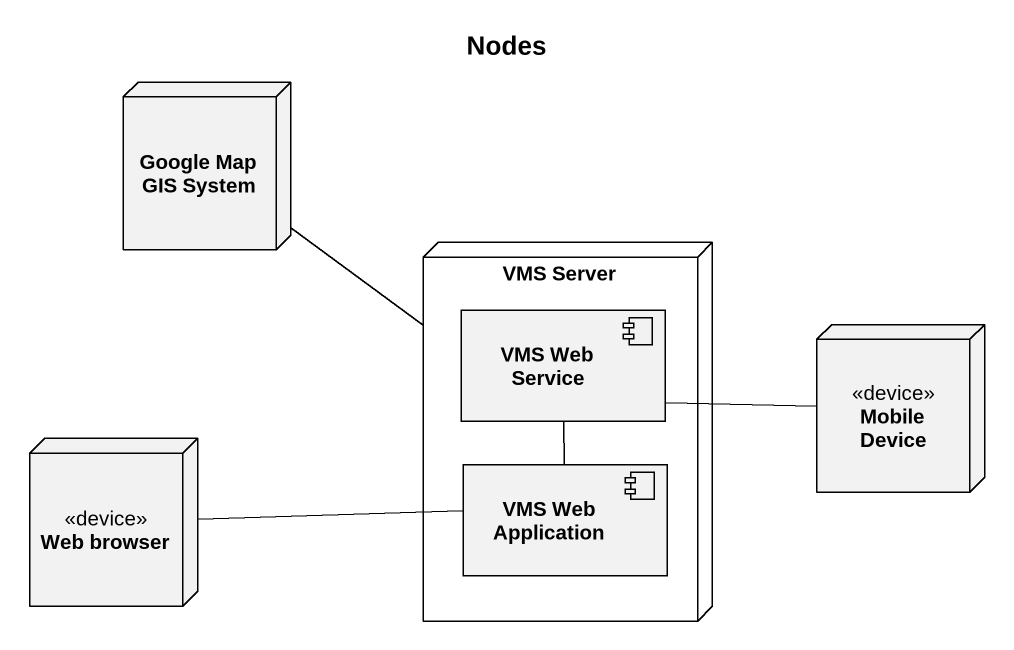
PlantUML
@startuml
title Nodes
node "Google Map GIS System" as Google_Map_GIS_System
node "VMS Server" as VMS_Server {
  component "VMS Web Service" as VMS_Web_Service
  component "VMS Web Application" as VMS_Web_Application
}
node "Mobile Device" as Mobile_Device <<device>>
node "Web browser" as Web_browser <<device>>
Google_Map_GIS_System -- VMS_Server
VMS_Web_Service -right- Mobile_Device
Web_browser -right- VMS_Web_Application
VMS_Web_Application -up- VMS_Web_Service
@enduml
